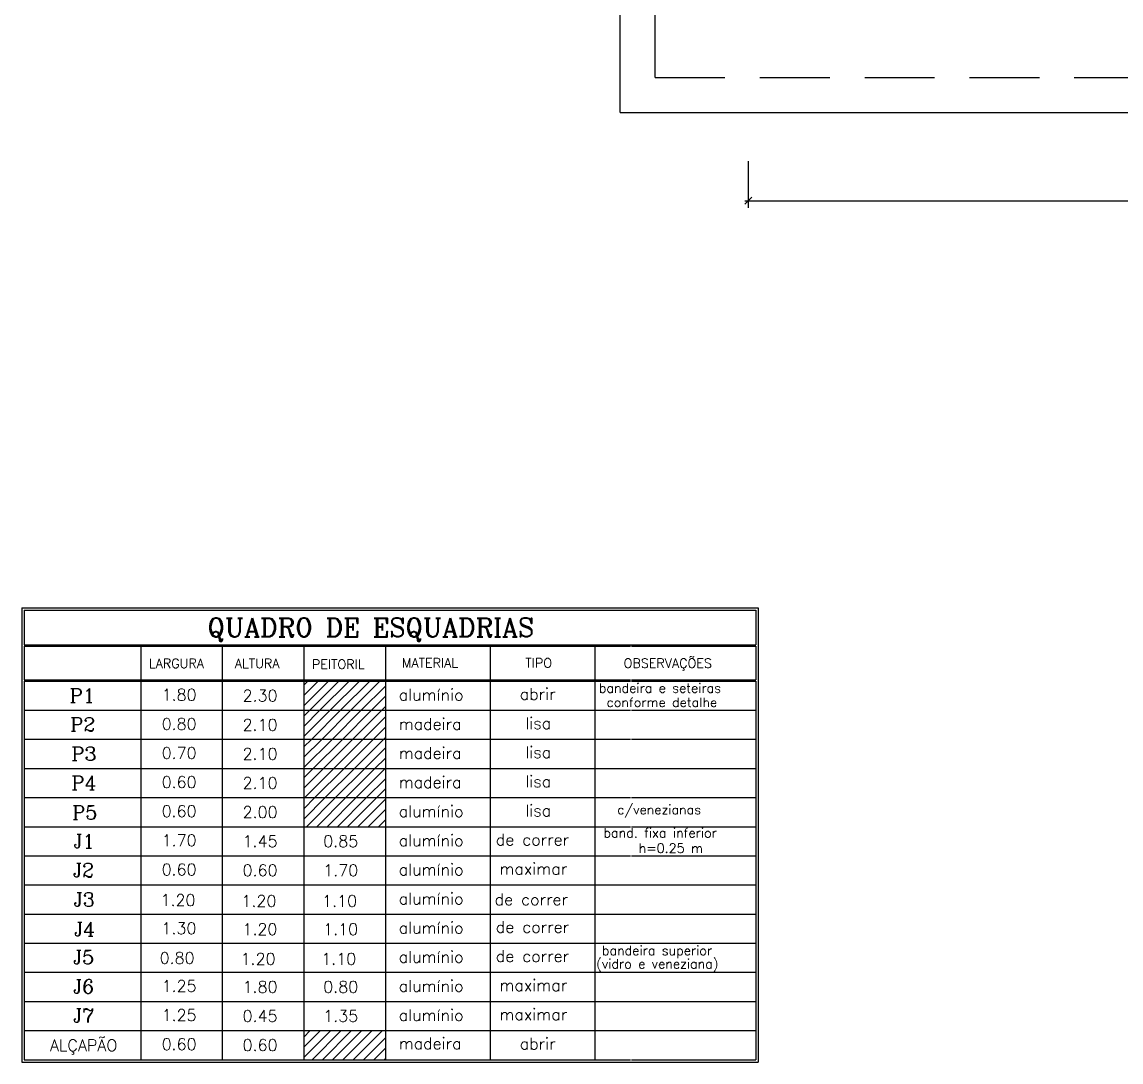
# Model space of a CAD drawing. Extents: x 11.2 to 102.3, y 40.3 to 127.2.
# Drawn here: x 11.25 to 20.69, y 42 to 50.93 of the extents above; entities that cross this region are included whole.
import ezdxf
from ezdxf.enums import TextEntityAlignment as Align

# ---------------------------------------------------------------- set-up
doc = ezdxf.new("R2010")
doc.units = 0
doc.header["$LTSCALE"] = 8
doc.linetypes.add('DASHED2', pattern=[0.375, 0.25, -0.125])
doc.layers.get('0').update_dxf_attribs({"linetype": 'CONTINUOUS'})
doc.layers.get('DEFPOINTS').update_dxf_attribs({"linetype": 'CONTINUOUS'})
for name, color, linetype in [('COBERTURA', 7, 'CONTINUOUS'), ('COTAS', 244, 'CONTINUOUS'), ('PISO', 30, 'CONTINUOUS'), ('TEXTO', 1, 'CONTINUOUS')]:
    doc.layers.add(name, color=color, linetype=linetype)
doc.styles.add('ROMANC', font='ROMANC.SHX')
doc.dimstyles.get("Standard").update_dxf_attribs({"dimtxt": 0.18, "dimasz": 0.18, "dimexe": 0.18, "dimexo": 0.0625, "dimgap": 0.09, "dimtad": 0, "dimtih": 1, "dimtoh": 1, "dimdec": 4, "dimzin": 0, "dimtxsty": 'STANDARD', "dimcen": 0.09, "dimazin": 3, "dimtfac": 1, "dimtdec": 4, "dimtofl": 0, "dimtmove": 0, "dimatfit": 3, "dimtolj": 1, "dimtzin": 0})

# ---------------------------------------------------------------- blocks, each defined once
blk = doc.blocks.new('_OBLIQUE')
at = {"color": 0, "linetype": 'BYBLOCK'}
blk.add_line((-0.5, -0.5), (0.5, 0.5), dxfattribs=at)
blk = doc.blocks.new('*D53')
at = {"color": 244, "linetype": 'BYBLOCK'}
for p, q in [((17.4836, 50.4122), (17.4836, 50.0115)), ((33.4336, 50.4122), (33.4336, 50.0115)), ((17.4536, 50.0715), (25.2066, 50.0715)), ((33.4636, 50.0715), (25.7106, 50.0715))]:
    blk.add_line(p, q, dxfattribs=at)
at = {"layer": 'DEFPOINTS', "color": 0, "linetype": 'BYBLOCK'}
for p in [(17.4836, 51.2522), (33.4336, 51.2522), (33.4336, 50.0715)]:
    blk.add_point(p, dxfattribs=at)
at = {"color": 244, "linetype": 'BYBLOCK', "xscale": 0.06, "yscale": 0.06, "zscale": 0.06, "rotation": 180}
blk.add_blockref('_OBLIQUE', (17.4836, 50.0715), dxfattribs=at)
at = {"color": 244, "linetype": 'BYBLOCK', "xscale": 0.06, "yscale": 0.06, "zscale": 0.06}
blk.add_blockref('_OBLIQUE', (33.4336, 50.0715), dxfattribs=at)
at = {"color": 30, "linetype": 'BYBLOCK', "insert": (25.4586, 50.0715), "char_height": 0.108, "attachment_point": 5}
blk.add_mtext('\\A1;15.95', dxfattribs=at)
blk = doc.blocks.new('*X143')
at = {"color": 0, "linetype": 'CONTINUOUS'}
for p, q in [((75.6329, 15.7939), (75.8651, 16.0262)), ((75.6329, 15.8823), (75.7768, 16.0262)), ((75.6329, 15.9707), (75.6884, 16.0262)), ((75.7035, 15.7762), (75.9535, 16.0262)), ((75.7919, 15.7762), (76.0419, 16.0262)), ((75.8803, 15.7762), (76.1303, 16.0262)), ((75.9687, 15.7762), (76.2187, 16.0262)), ((76.0571, 15.7762), (76.3071, 16.0262)), ((76.1455, 15.7762), (76.3329, 15.9636)), ((76.2339, 15.7762), (76.3329, 15.8752)), ((76.3222, 15.7762), (76.3329, 15.7868))]:
    blk.add_line(p, q, dxfattribs=at)
blk = doc.blocks.new('*X144')
at = {"color": 0, "linetype": 'CONTINUOUS'}
for p, q in [((75.6329, 19.0643), (75.8448, 19.2762)), ((75.6329, 19.1527), (75.7564, 19.2762)), ((75.6329, 19.2411), (75.668, 19.2762)), ((75.6832, 19.0262), (75.9332, 19.2762)), ((75.7715, 19.0262), (76.0215, 19.2762)), ((75.8599, 19.0262), (76.1099, 19.2762)), ((75.9483, 19.0262), (76.1983, 19.2762)), ((76.0367, 19.0262), (76.2867, 19.2762)), ((76.1251, 19.0262), (76.3329, 19.234)), ((76.2135, 19.0262), (76.3329, 19.1456)), ((75.6329, 18.7991), (75.8599, 19.0262)), ((75.6329, 18.8875), (75.7715, 19.0262)), ((75.6329, 18.9759), (75.6832, 19.0262)), ((75.6983, 18.7762), (75.9483, 19.0262)), ((75.7867, 18.7762), (76.0367, 19.0262)), ((75.8751, 18.7762), (76.1251, 19.0262)), ((75.9635, 18.7762), (76.2135, 19.0262)), ((76.0519, 18.7762), (76.3019, 19.0262)), ((76.3019, 19.0262), (76.3329, 19.0572)), ((76.1403, 18.7762), (76.3329, 18.9688)), ((76.2287, 18.7762), (76.3329, 18.8804)), ((76.317, 18.7762), (76.3329, 18.792)), ((75.6329, 18.534), (75.8751, 18.7762)), ((75.6329, 18.6224), (75.7867, 18.7762)), ((75.6329, 18.7108), (75.6983, 18.7762)), ((75.7135, 18.5262), (75.9635, 18.7762)), ((75.8019, 18.5262), (76.0519, 18.7762)), ((75.8903, 18.5262), (76.1403, 18.7762)), ((75.9787, 18.5262), (76.2287, 18.7762)), ((76.067, 18.5262), (76.317, 18.7762)), ((76.1554, 18.5262), (76.3329, 18.7037)), ((76.2438, 18.5262), (76.3329, 18.6153)), ((75.6329, 18.3572), (75.8019, 18.5262)), ((75.6329, 18.4456), (75.7135, 18.5262)), ((75.6403, 18.2762), (75.8903, 18.5262)), ((75.7287, 18.2762), (75.9787, 18.5262)), ((75.817, 18.2762), (76.067, 18.5262)), ((75.9054, 18.2762), (76.1554, 18.5262)), ((75.9938, 18.2762), (76.2438, 18.5262)), ((76.0822, 18.2762), (76.3322, 18.5262)), ((76.3322, 18.5262), (76.3329, 18.5269)), ((76.1706, 18.2762), (76.3329, 18.4385)), ((76.259, 18.2762), (76.3329, 18.3501)), ((75.6329, 18.2688), (75.6403, 18.2762)), ((75.6329, 18.1804), (75.7287, 18.2762)), ((75.6329, 18.092), (75.817, 18.2762)), ((75.6554, 18.0262), (75.9054, 18.2762)), ((75.7438, 18.0262), (75.9938, 18.2762)), ((75.8322, 18.0262), (76.0822, 18.2762)), ((75.9206, 18.0262), (76.1706, 18.2762)), ((76.009, 18.0262), (76.259, 18.2762)), ((76.0974, 18.0262), (76.3329, 18.2617)), ((76.1858, 18.0262), (76.3329, 18.1733)), ((76.2741, 18.0262), (76.3329, 18.0849))]:
    blk.add_line(p, q, dxfattribs=at)

msp = doc.modelspace()

# ---------------------------------------------------------------- linework, layer by layer
at = {"layer": 'COBERTURA', "color": 30, "linetype": 'DASHED2', "ltscale": 0.3}
for q in [(16.6836, 58.4522), (22.3336, 50.4522)]:
    msp.add_line((16.6836, 50.4522), q, dxfattribs=at)
at = {"layer": 'PISO', "color": 244, "linetype": 'CONTINUOUS', "ltscale": 0.8}
for q in [(16.3836, 58.7522), (22.6336, 50.1522)]:
    msp.add_line((16.3836, 50.1522), q, dxfattribs=at)
at = {"layer": 'TEXTO', "color": 244, "linetype": 'CONTINUOUS', "ltscale": 0.25}
for p, q in [((11.2457, 45.9013), (11.2457, 42.0013)), ((11.2657, 45.8813), (11.2657, 45.5813)), ((11.2657, 45.5713), (11.2657, 45.2813)), ((12.2665, 45.5713), (12.2665, 42.0213)), ((12.9665, 45.5713), (12.9665, 42.0213)), ((13.6665, 45.5713), (13.6665, 42.0213)), ((14.3665, 45.5713), (14.3665, 42.0213)), ((15.2665, 45.5713), (15.2665, 42.0213)), ((16.1665, 45.5713), (16.1665, 42.0213)), ((11.2657, 45.2713), (11.2657, 42.0213))]:
    msp.add_line(p, q, dxfattribs=at)
at = {"layer": 'TEXTO', "color": 244, "linetype": 'CONTINUOUS', "ltscale": 0.3}
for p, q in [((11.2457, 45.9013), (17.5677, 45.9013)), ((11.2657, 45.8813), (17.5477, 45.8813)), ((17.5477, 45.8813), (17.5477, 45.5813)), ((17.5677, 45.9013), (17.5677, 42.0013)), ((17.5477, 45.5713), (17.5477, 45.2813)), ((17.5477, 45.2713), (17.5477, 42.0213)), ((11.2657, 42.0213), (16.471, 42.0213)), ((16.481, 42.0213), (17.5477, 42.0213)), ((11.2457, 42.0013), (17.5677, 42.0013))]:
    msp.add_line(p, q, dxfattribs=at)
at = {"layer": 'TEXTO', "color": 30, "linetype": 'CONTINUOUS', "ltscale": 0.3}
for p, q in [((11.2657, 45.5813), (17.5477, 45.5813)), ((11.2657, 45.5713), (16.471, 45.5713)), ((16.481, 45.5713), (17.5477, 45.5713)), ((11.2657, 45.2813), (16.471, 45.2813)), ((11.2657, 45.2713), (16.471, 45.2713)), ((16.481, 45.2813), (17.5477, 45.2813)), ((16.481, 45.2713), (17.5477, 45.2713)), ((11.2657, 45.0213), (16.471, 45.0213)), ((16.481, 45.0213), (17.5477, 45.0213)), ((11.2657, 44.7713), (16.471, 44.7713)), ((16.481, 44.7713), (17.5477, 44.7713)), ((11.2657, 44.5213), (17.5477, 44.5213)), ((11.2657, 44.2713), (16.471, 44.2713)), ((16.481, 44.2713), (17.5477, 44.2713)), ((11.2657, 44.0213), (16.471, 44.0213)), ((16.481, 44.0213), (17.5477, 44.0213)), ((11.2657, 43.7713), (16.471, 43.7713)), ((16.481, 43.7713), (17.5477, 43.7713)), ((11.2657, 43.5213), (17.5477, 43.5213)), ((11.2657, 43.2713), (17.5477, 43.2713)), ((11.2657, 43.0213), (17.5477, 43.0213)), ((11.2657, 42.7713), (17.5477, 42.7713)), ((11.2657, 42.5213), (17.5477, 42.5213)), ((11.2657, 42.2713), (17.5477, 42.2713)), ((11.2657, 42.2713), (17.5477, 42.2713))]:
    msp.add_line(p, q, dxfattribs=at)

# ---------------------------------------------------------------- block references
at = {"layer": 'TEXTO', "color": 30, "linetype": 'CONTINUOUS', "ltscale": 0.2}
for name, p in [('*X144', (-61.9663, 25.995)), ('*X143', (-61.9663, 26.245))]:
    msp.add_blockref(name, p, dxfattribs=at)

# ---------------------------------------------------------------- texts
at = {"layer": 'TEXTO', "color": 244, "ltscale": 0.3, "style": 'ROMANC'}
for s, height, p in [('QUADRO DE ESQUADRIAS', 0.16, (12.838, 45.652)), ('LARGURA', 0.08, (12.3358, 45.3835)), ('ALTURA', 0.08, (13.0736, 45.3835)), ('PEITORIL', 0.08, (13.7359, 45.3751)), ('MATERIAL', 0.08, (14.5087, 45.3869)), ('TIPO', 0.08, (15.569, 45.3868)), ('OBSERVAÇÕES', 0.08, (16.4135, 45.3846)), ('bandeira e seteiras', 0.08, (16.2003, 45.1714)), ('1.80', 0.1, (12.4456, 45.1037)), ('2.30', 0.1, (13.1408, 45.0963)), ('alumínio', 0.1, (14.4814, 45.1034)), ('abrir', 0.1, (15.5206, 45.11)), ('conforme detalhe', 0.08, (16.2669, 45.0488)), ('0.80', 0.1, (12.4456, 44.8527)), ('2.10', 0.1, (13.1408, 44.8453)), ('madeira', 0.1, (14.4814, 44.8524)), ('lisa', 0.1, (15.569, 44.8591)), ('0.70', 0.1, (12.4456, 44.6037)), ('2.10', 0.1, (13.1408, 44.5963)), ('madeira', 0.1, (14.4814, 44.6034)), ('lisa', 0.1, (15.569, 44.61)), ('lisa', 0.1, (15.569, 44.36)), ('0.60', 0.1, (12.4456, 44.3537)), ('2.10', 0.1, (13.1408, 44.3463)), ('madeira', 0.1, (14.4814, 44.3534)), ('0.60', 0.1, (12.4456, 44.1037)), ('2.00', 0.1, (13.1408, 44.0963)), ('alumínio', 0.1, (14.4814, 44.1034)), ('lisa', 0.1, (15.569, 44.11)), ('c/venezianas', 0.08, (16.3579, 44.1281)), ('band. fixa inferior', 0.08, (16.2396, 43.9288)), ('1.70', 0.1, (12.4456, 43.8537)), ('1.45', 0.1, (13.1408, 43.8463)), ('0.85', 0.1, (13.8337, 43.8463)), ('alumínio', 0.1, (14.4814, 43.8534)), ('de correr', 0.1, (15.3149, 43.86)), ('h=0.25 m', 0.08, (16.5428, 43.7971)), ('maximar', 0.1, (15.3461, 43.61)), ('0.60', 0.1, (12.4456, 43.6037)), ('0.60', 0.1, (13.1408, 43.5963)), ('1.70', 0.1, (13.8337, 43.5963)), ('alumínio', 0.1, (14.4814, 43.6034)), ('1.20', 0.1, (12.4358, 43.3408)), ('1.20', 0.1, (13.131, 43.3334)), ('1.10', 0.1, (13.8239, 43.3334)), ('alumínio', 0.1, (14.4814, 43.3534)), ('de correr', 0.1, (15.3051, 43.3471)), ('1.30', 0.1, (12.4436, 43.0988)), ('1.20', 0.1, (13.1388, 43.0913)), ('1.10', 0.1, (13.8317, 43.0913)), ('alumínio', 0.1, (14.4814, 43.1034)), ('de correr', 0.1, (15.3149, 43.11)), ('alumínio', 0.1, (14.4814, 42.8534)), ('de correr', 0.1, (15.3149, 42.86)), ('bandeira superior ', 0.08, (16.2266, 42.9183)), ('0.80', 0.1, (12.4284, 42.844)), ('1.20', 0.1, (13.1236, 42.8366)), ('1.10', 0.1, (13.8165, 42.8366)), ('(vidro e veneziana)', 0.08, (16.178, 42.804)), ('1.25', 0.1, (12.4456, 42.6037)), ('1.80', 0.1, (13.1408, 42.5963)), ('0.80', 0.1, (13.8337, 42.5963)), ('alumínio', 0.1, (14.4814, 42.6034)), ('maximar', 0.1, (15.3461, 42.61)), ('1.25', 0.1, (12.4456, 42.3537)), ('0.45', 0.1, (13.1408, 42.3463)), ('1.35', 0.1, (13.8337, 42.3463)), ('alumínio', 0.1, (14.4814, 42.3534)), ('maximar', 0.1, (15.3461, 42.36)), ('0.60', 0.1, (12.4456, 42.1037)), ('0.60', 0.1, (13.1408, 42.0963)), ('madeira', 0.1, (14.4814, 42.1108)), ('abrir', 0.1, (15.5206, 42.1089))]:
    msp.add_text(s, height=height, dxfattribs=at).set_placement(p)
at = {"layer": 'TEXTO', "linetype": 'CONTINUOUS', "ltscale": 0.25, "style": 'ROMANC'}
for s, p in [('P1', (11.7631, 45.1473)), ('P2', (11.7676, 44.8999)), ('P3', (11.7778, 44.6481)), ('P4', (11.7778, 44.3981)), ('P5', (11.7846, 44.1438))]:
    msp.add_text(s, height=0.12, dxfattribs=at).set_placement(p, align=Align.MIDDLE)
at = {"layer": 'TEXTO', "ltscale": 0.2, "style": 'ROMANC'}
for s, height, p in [('J1', 0.12, (11.7786, 43.898)), ('J2', 0.12, (11.7746, 43.6486)), ('J3', 0.12, (11.7801, 43.3973)), ('J4', 0.12, (11.7837, 43.1416)), ('J5', 0.12, (11.7755, 42.9006)), ('J6', 0.12, (11.7755, 42.6506)), ('J7', 0.12, (11.7755, 42.4006)), ('ALÇAPÃO', 0.1, (11.7755, 42.1431))]:
    msp.add_text(s, height=height, rotation=360, dxfattribs=at).set_placement(p, align=Align.MIDDLE)

# ---------------------------------------------------------------- dimensions: what is measured, and where the dimension line sits
at = {"layer": 'COTAS', "color": 30}
dim = msp.add_linear_dim(base=(33.4336, 49.3944), p1=(17.4836, 50.5751), p2=(33.4336, 50.5751), dimstyle='STANDARD', override={"dimscale": 0.6, "dimasz": 0.1, "dimexe": 0.1, "dimexo": 1.4, "dimtih": 0, "dimtoh": 0, "dimdec": 2, "dimblk1": 'OBLIQUE', "dimblk2": 'OBLIQUE', "dimsah": 1, "dimdle": 0.05, "dimclrd": 244, "dimclre": 244, "dimclrt": 30}, dxfattribs=at)
dim.commit()
dim.dimension.update_dxf_attribs({"geometry": '*D53', "text_midpoint": (25.4586, 49.3944), "insert": (0, -0.6771)})

doc.saveas('drawing.dxf')
